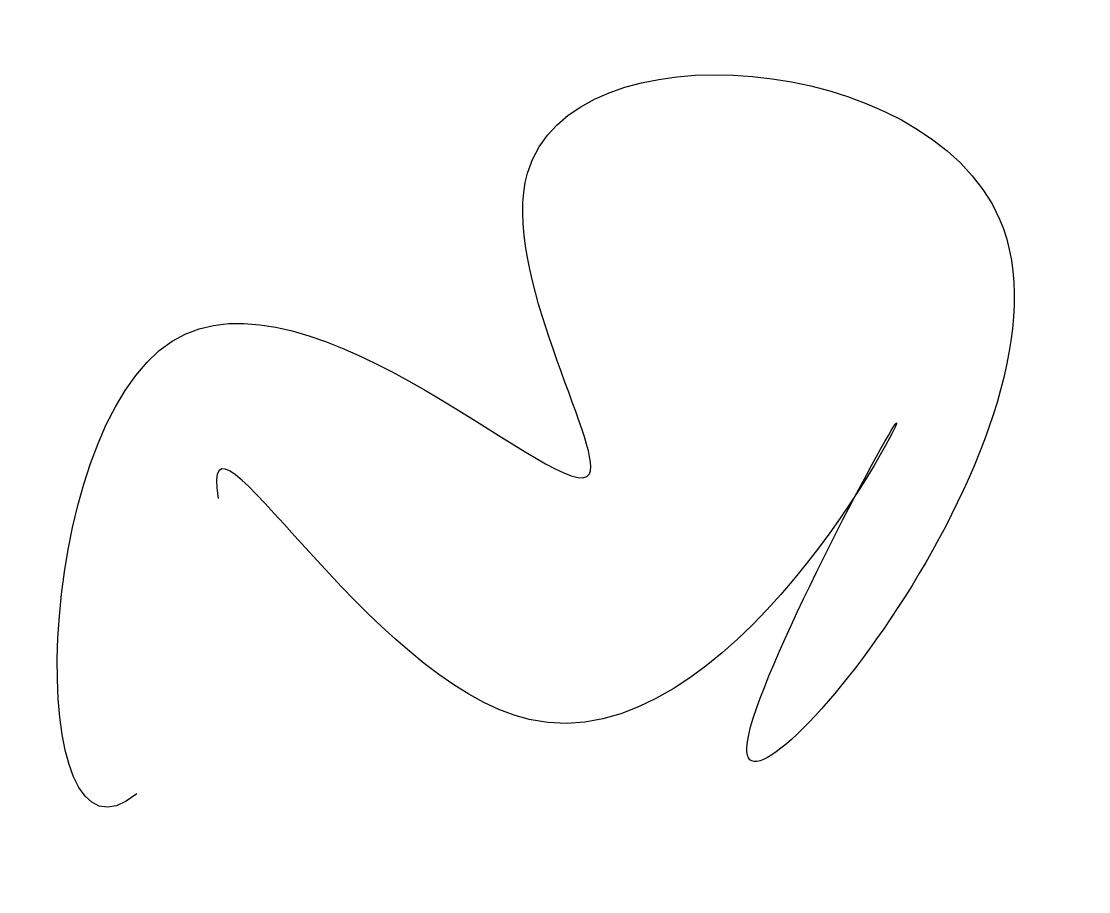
# Model space of a CAD drawing. Header units: inches. Extents: x 0.94 to 9.54, y 3.34 to 10.36.
import ezdxf

# ---------------------------------------------------------------- set-up
doc = ezdxf.new("R2010")
doc.units = ezdxf.units.IN
doc.header["$MEASUREMENT"] = 0

msp = doc.modelspace()

# ---------------------------------------------------------------- linework, layer by layer
msp.add_open_spline([(1.8657, 4.1293), (0.9353, 3.3399), (1.0771, 10.6398), (6.8235, 4.9269), (3.4991, 10.5157), (11.7989, 9.8109), (5.056, 1.6983), (9.2692, 9.5668), (5.417, 1.9533), (2.3589, 7.523), (2.5215, 6.5101)], degree=3, knots=[0, 0, 0, 0, 3.660684, 7.190935, 9.665304, 13.489689, 18.214679, 21.085259, 24.876901, 27.954404, 27.954404, 27.954404, 27.954404])

doc.saveas('drawing.dxf')
